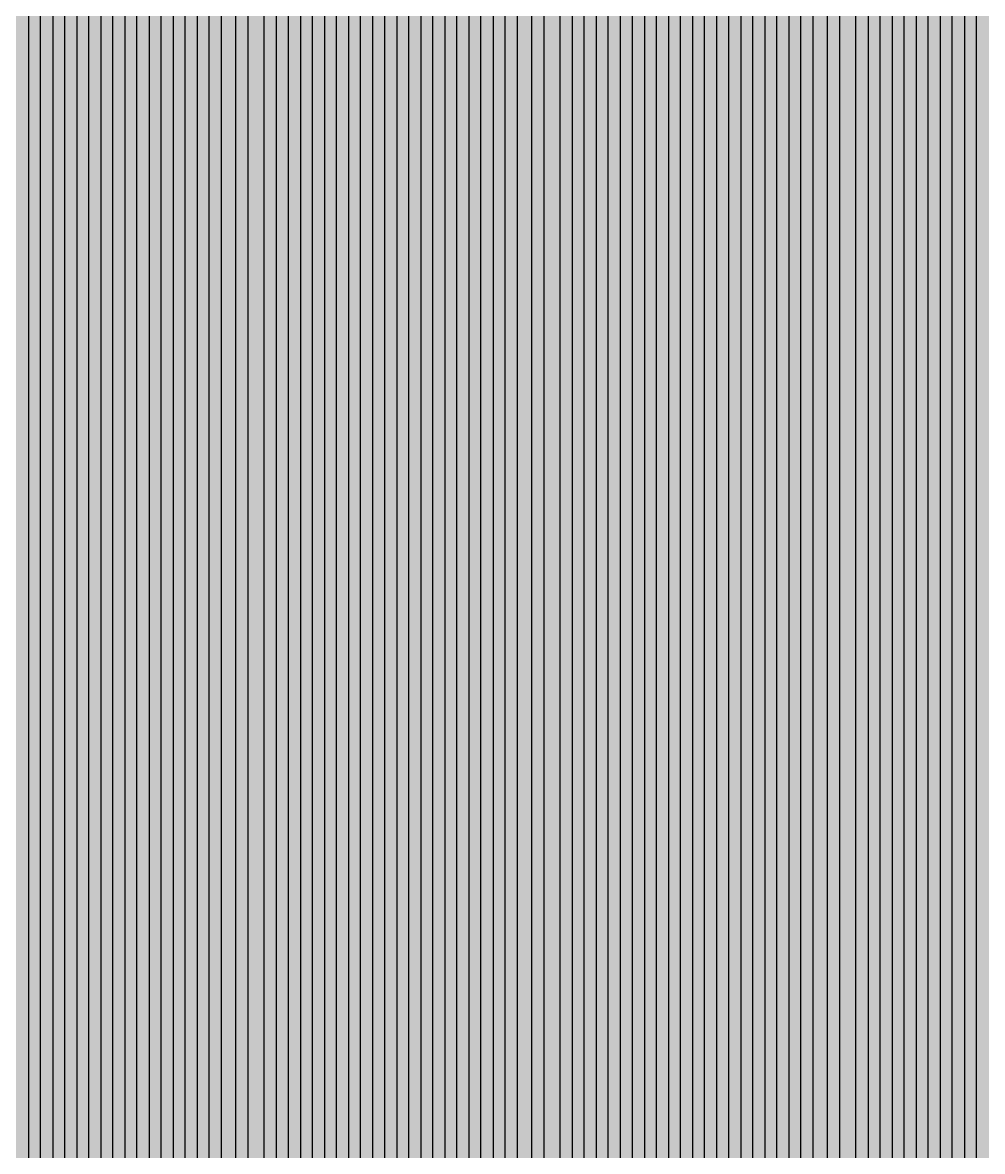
# Model space of a CAD drawing. Header units: metres. Extents: x -7240 to 10960, y -29667 to 1823.
# Drawn here: x 2136.5 to 2415.5, y -15233.6 to -14905.6 of the extents above; entities that cross this region are included whole.
import ezdxf

# ---------------------------------------------------------------- set-up
doc = ezdxf.new("R2010")
doc.units = ezdxf.units.M
doc.layers.add('Metal1', color=4, linetype='CONTINUOUS')
doc.layers.add('Polyimide', color=7, linetype='CONTINUOUS')

msp = doc.modelspace()

# ---------------------------------------------------------------- hatches: boundary and pattern name
at = {"layer": 'Polyimide'}
msp.add_hatch(color=7, dxfattribs=at).paths.add_polyline_path([(4088.45, -11806.89), (4098.72, -11851.21), (4115.58, -11893.47), (4138.63, -11932.7), (4167.35, -11967.99), (4201.08, -11998.53), (4239.03, -12023.62), (4280.35, -12042.68), (4349.18, -12073.73), (4413.2, -12113.76), (4471.26, -12162.04), (4522.3, -12217.69), (4565.39, -12279.7), (4599.74, -12346.94), (4624.73, -12418.19), (4639.91, -12492.16), (4645, -12567.5), (4639.91, -12642.84), (4624.73, -12716.8), (4599.74, -12788.06), (4565.39, -12855.3), (4522.3, -12917.31), (4471.26, -12972.96), (4413.2, -13021.24), (4349.18, -13061.27), (4280.35, -13092.32), (4239.03, -13111.38), (4201.08, -13136.47), (4167.35, -13167.01), (4138.63, -13202.3), (4115.58, -13241.52), (4098.72, -13283.78), (4088.45, -13328.11), (4085, -13373.48), (4085, -13567.5), (4099.45, -13861.55), (4142.64, -14152.77), (4214.18, -14438.35), (4313.36, -14715.55), (4439.24, -14981.69), (4590.59, -15234.21), (4765.97, -15470.68), (4963.68, -15688.82), (5181.82, -15886.53), (5418.29, -16061.91), (5670.81, -16213.26), (5936.95, -16339.14), (6214.15, -16438.32), (6499.73, -16509.85), (6790.95, -16553.05), (7085, -16567.5), (9960.38, -16567.5), (10038.79, -16571.35), (10116.45, -16582.87), (10192.6, -16601.95), (10266.52, -16628.4), (10337.49, -16661.96), (10404.83, -16702.32), (10467.89, -16749.09), (10526.06, -16801.81), (10578.78, -16859.98), (10625.55, -16923.04), (10665.91, -16990.38), (10699.48, -17061.35), (10725.93, -17135.27), (10745, -17211.43), (10756.52, -17289.08), (10760.38, -17367.5), (10760.38, -21957.3), (10721.61, -22012.91), (10685.97, -22070.59), (10653.58, -22130.14), (10624.53, -22191.39), (10598.92, -22254.16), (10576.82, -22318.25), (10558.3, -22383.46), (10543.41, -22449.6), (10532.21, -22516.46), (10524.72, -22583.84), (10520.97, -22651.53), (10520.97, -22719.32), (10524.72, -22787.01), (10532.21, -22854.38), (10543.41, -22921.24), (10558.3, -22987.38), (10576.82, -23052.6), (10598.92, -23116.68), (10624.53, -23179.45), (10653.58, -23240.71), (10685.97, -23300.26), (10721.61, -23357.93), (10760.38, -23413.54), (10760.38, -28667.5), (10756.52, -28745.91), (10745, -28823.57), (10725.93, -28899.73), (10699.48, -28973.65), (10665.91, -29044.62), (10625.55, -29111.96), (10578.78, -29175.01), (10526.06, -29233.19), (10467.89, -29285.91), (10404.83, -29332.68), (10337.49, -29373.04), (10266.52, -29406.6), (10192.6, -29433.05), (10116.45, -29452.13), (10038.79, -29463.65), (9960.38, -29467.5), (-6239.63, -29467.5), (-6318.04, -29463.65), (-6395.7, -29452.13), (-6471.85, -29433.05), (-6545.77, -29406.6), (-6616.74, -29373.04), (-6684.08, -29332.68), (-6747.14, -29285.91), (-6805.31, -29233.19), (-6858.03, -29175.01), (-6904.8, -29111.96), (-6945.16, -29044.62), (-6978.73, -28973.65), (-7005.18, -28899.73), (-7024.25, -28823.57), (-7035.77, -28745.91), (-7039.63, -28667.5), (-7039.63, -23426.32), (-6999.36, -23370.07), (-6962.33, -23311.63), (-6928.66, -23251.2), (-6898.45, -23188.96), (-6871.81, -23125.12), (-6848.81, -23059.88), (-6829.53, -22993.44), (-6814.04, -22926.02), (-6802.37, -22857.83), (-6794.57, -22789.09), (-6790.67, -22720.02), (-6790.67, -22650.84), (-6794.57, -22581.77), (-6802.37, -22513.03), (-6814.04, -22444.84), (-6829.53, -22377.42), (-6848.81, -22310.98), (-6871.81, -22245.74), (-6898.45, -22181.89), (-6928.66, -22119.66), (-6962.33, -22059.22), (-6999.36, -22000.79), (-7039.63, -21944.54), (-7039.63, -17367.5), (-7035.77, -17289.08), (-7024.25, -17211.43), (-7005.18, -17135.27), (-6978.73, -17061.35), (-6945.16, -16990.38), (-6904.8, -16923.04), (-6858.03, -16859.98), (-6805.31, -16801.81), (-6747.14, -16749.09), (-6684.08, -16702.32), (-6616.74, -16661.96), (-6545.77, -16628.4), (-6471.85, -16601.95), (-6395.7, -16582.87), (-6318.04, -16571.35), (-6239.63, -16567.5), (-3334, -16567.5), (-3039.95, -16553.05), (-2748.73, -16509.85), (-2463.15, -16438.32), (-2185.95, -16339.14), (-1919.81, -16213.26), (-1667.29, -16061.91), (-1430.82, -15886.53), (-1212.68, -15688.82), (-1014.97, -15470.68), (-839.59, -15234.21), (-688.24, -14981.69), (-562.36, -14715.55), (-463.18, -14438.35), (-391.64, -14152.77), (-348.45, -13861.55), (-334, -13567.5), (-334, -13373.48), (-337.45, -13328.11), (-347.72, -13283.78), (-364.58, -13241.52), (-387.63, -13202.3), (-416.35, -13167.01), (-450.08, -13136.47), (-488.03, -13111.38), (-529.35, -13092.32), (-529.35, -13092.32), (-598.18, -13061.27), (-662.2, -13021.24), (-720.26, -12972.96), (-771.3, -12917.31), (-814.39, -12855.3), (-848.74, -12788.06), (-873.73, -12716.8), (-888.91, -12642.84), (-894, -12567.5), (-888.91, -12492.16), (-873.73, -12418.19), (-848.74, -12346.94), (-814.39, -12279.7), (-771.3, -12217.69), (-720.26, -12162.04), (-662.2, -12113.76), (-598.18, -12073.73), (-529.35, -12042.68), (-488.03, -12023.62), (-450.08, -11998.53), (-416.35, -11967.99), (-387.63, -11932.7), (-364.58, -11893.47), (-347.72, -11851.21), (-337.45, -11806.89), (-334, -11761.52), (-334, -11074.31), (-337.45, -11028.94), (-347.72, -10984.62), (-364.58, -10942.36), (-387.63, -10903.13), (-416.35, -10867.84), (-450.08, -10837.3), (-488.03, -10812.21), (-529.35, -10793.16), (-529.35, -10793.16), (-598.18, -10762.1), (-662.2, -10722.07), (-720.26, -10673.8), (-771.3, -10618.15), (-814.39, -10556.13), (-848.74, -10488.89), (-873.73, -10417.64), (-888.91, -10343.67), (-894, -10268.33), (-888.91, -10192.99), (-873.73, -10119.03), (-848.74, -10047.77), (-814.39, -9980.53), (-771.3, -9918.52), (-720.26, -9862.87), (-662.2, -9814.59), (-598.18, -9774.56), (-529.35, -9743.51), (-488.03, -9724.45), (-450.08, -9699.36), (-416.35, -9668.82), (-387.63, -9633.53), (-364.58, -9594.31), (-347.72, -9552.05), (-337.45, -9507.72), (-334, -9462.35), (-334, -8775.14), (-337.45, -8729.78), (-347.72, -8685.45), (-364.58, -8643.19), (-387.63, -8603.96), (-416.35, -8568.68), (-450.08, -8538.14), (-488.03, -8513.05), (-529.35, -8493.99), (-529.35, -8493.99), (-598.18, -8462.94), (-662.2, -8422.91), (-720.26, -8374.63), (-771.3, -8318.98), (-814.39, -8256.97), (-848.74, -8189.73), (-873.73, -8118.47), (-888.91, -8044.5), (-894, -7969.17), (-888.91, -7893.83), (-873.73, -7819.86), (-848.74, -7748.61), (-814.39, -7681.36), (-771.3, -7619.35), (-720.26, -7563.7), (-662.2, -7515.42), (-598.18, -7475.4), (-529.35, -7444.34), (-529.35, -7444.34), (-488.03, -7425.28), (-450.08, -7400.2), (-416.35, -7369.66), (-387.63, -7334.37), (-364.58, -7295.14), (-347.72, -7252.88), (-337.45, -7208.56), (-334, -7163.19), (-334, -6475.98), (-337.45, -6430.61), (-347.72, -6386.29), (-364.58, -6344.02), (-387.63, -6304.8), (-416.35, -6269.51), (-450.08, -6238.97), (-488.03, -6213.88), (-529.35, -6194.82), (-529.35, -6194.82), (-598.18, -6163.77), (-662.2, -6123.74), (-720.26, -6075.46), (-771.3, -6019.81), (-814.39, -5957.8), (-848.74, -5890.56), (-873.73, -5819.31), (-888.91, -5745.34), (-894, -5670), (-888.91, -5594.66), (-873.73, -5520.69), (-848.74, -5449.44), (-814.39, -5382.2), (-771.3, -5320.19), (-720.26, -5264.54), (-662.2, -5216.26), (-598.18, -5176.23), (-529.35, -5145.18), (-529.35, -5145.18), (-488.03, -5126.12), (-450.08, -5101.03), (-416.35, -5070.49), (-387.63, -5035.2), (-364.58, -4995.98), (-347.72, -4953.71), (-337.45, -4909.39), (-334, -4864.02), (-334, 380), (-334, 1522.5), (-289, 1522.5), (-288.78, 1515.63), (-288.1, 1508.79), (-286.98, 1502.02), (-285.42, 1495.32), (-283.43, 1488.75), (-281.01, 1482.32), (-278.17, 1476.06), (-274.93, 1470), (-271.3, 1464.17), (-267.3, 1458.58), (-262.94, 1453.27), (-258.25, 1448.25), (-253.23, 1443.56), (-247.92, 1439.2), (-242.33, 1435.2), (-236.5, 1431.57), (-230.44, 1428.33), (-224.18, 1425.49), (-217.75, 1423.07), (-211.18, 1421.08), (-204.48, 1419.52), (-197.71, 1418.4), (-190.87, 1417.72), (-184, 1417.5), (-177.13, 1417.72), (-170.29, 1418.4), (-163.52, 1419.52), (-156.82, 1421.08), (-150.25, 1423.07), (-143.82, 1425.49), (-137.56, 1428.33), (-131.5, 1431.57), (-125.67, 1435.2), (-120.08, 1439.2), (-114.77, 1443.56), (-109.75, 1448.25), (-105.06, 1453.27), (-100.7, 1458.58), (-96.7, 1464.17), (-93.07, 1470), (-89.83, 1476.06), (-86.99, 1482.32), (-84.57, 1488.75), (-82.58, 1495.32), (-81.02, 1502.02), (-79.9, 1508.79), (-79.22, 1515.63), (-79, 1522.5), (1786, 1522.5), (3835, 1522.5), (3835.21, 1529.04), (3835.86, 1535.55), (3836.92, 1542.01), (3838.41, 1548.38), (3840.31, 1554.64), (3842.61, 1560.77), (3845.31, 1566.73), (3848.4, 1572.5), (3851.85, 1578.06), (3855.66, 1583.38), (3859.82, 1588.43), (3864.29, 1593.21), (3869.07, 1597.68), (3874.12, 1601.84), (3879.44, 1605.65), (3885, 1609.1), (3890.77, 1612.19), (3896.73, 1614.89), (3902.86, 1617.19), (3909.12, 1619.09), (3915.49, 1620.58), (3921.95, 1621.64), (3928.46, 1622.29), (3935, 1622.5), (3941.54, 1622.29), (3948.05, 1621.64), (3954.51, 1620.58), (3960.88, 1619.09), (3967.14, 1617.19), (3973.27, 1614.89), (3979.23, 1612.19), (3985, 1609.1), (3990.56, 1605.65), (3995.88, 1601.84), (4000.93, 1597.68), (4005.71, 1593.21), (4010.18, 1588.43), (4014.34, 1583.38), (4018.15, 1578.06), (4021.6, 1572.5), (4024.69, 1566.73), (4027.39, 1560.77), (4029.69, 1554.64), (4031.59, 1548.38), (4033.08, 1542.01), (4034.14, 1535.55), (4034.79, 1529.04), (4035, 1522.5), (4085, 1522.5), (4085, 380), (4085, 330), (4085, -4864.02), (4088.45, -4909.39), (4098.72, -4953.71), (4115.58, -4995.98), (4138.63, -5035.2), (4167.35, -5070.49), (4201.08, -5101.03), (4239.03, -5126.12), (4280.35, -5145.18), (4280.35, -5145.18), (4349.18, -5176.23), (4413.2, -5216.26), (4471.26, -5264.54), (4522.3, -5320.19), (4565.39, -5382.2), (4599.74, -5449.44), (4624.73, -5520.69), (4639.91, -5594.66), (4645, -5670), (4639.91, -5745.34), (4624.73, -5819.31), (4599.74, -5890.56), (4565.39, -5957.8), (4522.3, -6019.81), (4471.26, -6075.46), (4413.2, -6123.74), (4349.18, -6163.77), (4280.35, -6194.82), (4239.03, -6213.88), (4201.08, -6238.97), (4167.35, -6269.51), (4138.63, -6304.8), (4115.58, -6344.02), (4098.72, -6386.29), (4088.45, -6430.61), (4085, -6475.98), (4085, -11761.52), (4088.45, -11806.89)])

# ---------------------------------------------------------------- linework, layer by layer
at = {"layer": 'Metal1'}
for points in [[(2138.25, -14889.99), (2138.25, -14912.85), (2138.25, -14935.71), (2138.25, -14958.56), (2138.25, -14981.42), (2138.25, -15004.28), (2138.25, -15027.13), (2138.25, -15049.99), (2138.25, -15072.85), (2138.25, -15095.7), (2138.25, -15118.56), (2138.25, -15141.42), (2138.25, -15164.27), (2138.25, -15187.13), (2138.25, -15209.99), (2138.25, -15232.85), (2138.25, -15255.7)], [(2141.75, -15255.7), (2141.75, -15232.85), (2141.75, -15209.99), (2141.75, -15187.13), (2141.75, -15164.27), (2141.75, -15141.42), (2141.75, -15118.56), (2141.75, -15095.7), (2141.75, -15072.85), (2141.75, -15049.99), (2141.75, -15027.13), (2141.75, -15004.28), (2141.75, -14981.42), (2141.75, -14958.56), (2141.75, -14935.71), (2141.75, -14912.85), (2141.75, -14889.99)], [(2145.25, -14889.99), (2145.25, -14912.85), (2145.25, -14935.71), (2145.25, -14958.56), (2145.25, -14981.42), (2145.25, -15004.28), (2145.25, -15027.13), (2145.25, -15049.99), (2145.25, -15072.85), (2145.25, -15095.7), (2145.25, -15118.56), (2145.25, -15141.42), (2145.25, -15164.27), (2145.25, -15187.13), (2145.25, -15209.99), (2145.25, -15232.85), (2145.25, -15255.7)], [(2148.75, -15255.7), (2148.75, -15232.85), (2148.75, -15209.99), (2148.75, -15187.13), (2148.75, -15164.27), (2148.75, -15141.42), (2148.75, -15118.56), (2148.75, -15095.7), (2148.75, -15072.85), (2148.75, -15049.99), (2148.75, -15027.13), (2148.75, -15004.28), (2148.75, -14981.42), (2148.75, -14958.56), (2148.75, -14935.71), (2148.75, -14912.85), (2148.75, -14889.99)], [(2152.25, -14889.99), (2152.25, -14912.85), (2152.25, -14935.71), (2152.25, -14958.56), (2152.25, -14981.42), (2152.25, -15004.28), (2152.25, -15027.13), (2152.25, -15049.99), (2152.25, -15072.85), (2152.25, -15095.7), (2152.25, -15118.56), (2152.25, -15141.42), (2152.25, -15164.27), (2152.25, -15187.13), (2152.25, -15209.99), (2152.25, -15232.85), (2152.25, -15255.7)], [(2155.75, -15255.7), (2155.75, -15232.85), (2155.75, -15209.99), (2155.75, -15187.13), (2155.75, -15164.27), (2155.75, -15141.42), (2155.75, -15118.56), (2155.75, -15095.7), (2155.75, -15072.85), (2155.75, -15049.99), (2155.75, -15027.13), (2155.75, -15004.28), (2155.75, -14981.42), (2155.75, -14958.56), (2155.75, -14935.71), (2155.75, -14912.85), (2155.75, -14889.99)], [(2159.25, -14889.99), (2159.25, -14912.85), (2159.25, -14935.71), (2159.25, -14958.56), (2159.25, -14981.42), (2159.25, -15004.28), (2159.25, -15027.13), (2159.25, -15049.99), (2159.25, -15072.85), (2159.25, -15095.7), (2159.25, -15118.56), (2159.25, -15141.42), (2159.25, -15164.27), (2159.25, -15187.13), (2159.25, -15209.99), (2159.25, -15232.85), (2159.25, -15255.7)], [(2162.75, -15255.7), (2162.75, -15232.85), (2162.75, -15209.99), (2162.75, -15187.13), (2162.75, -15164.27), (2162.75, -15141.42), (2162.75, -15118.56), (2162.75, -15095.7), (2162.75, -15072.85), (2162.75, -15049.99), (2162.75, -15027.13), (2162.75, -15004.28), (2162.75, -14981.42), (2162.75, -14958.56), (2162.75, -14935.71), (2162.75, -14912.85), (2162.75, -14889.99)], [(2166.25, -14889.99), (2166.25, -14912.85), (2166.25, -14935.71), (2166.25, -14958.56), (2166.25, -14981.42), (2166.25, -15004.28), (2166.25, -15027.13), (2166.25, -15049.99), (2166.25, -15072.85), (2166.25, -15095.7), (2166.25, -15118.56), (2166.25, -15141.42), (2166.25, -15164.27), (2166.25, -15187.13), (2166.25, -15209.99), (2166.25, -15232.85), (2166.25, -15255.7)], [(2169.75, -15255.7), (2169.75, -15232.85), (2169.75, -15209.99), (2169.75, -15187.13), (2169.75, -15164.27), (2169.75, -15141.42), (2169.75, -15118.56), (2169.75, -15095.7), (2169.75, -15072.85), (2169.75, -15049.99), (2169.75, -15027.13), (2169.75, -15004.28), (2169.75, -14981.42), (2169.75, -14958.56), (2169.75, -14935.71), (2169.75, -14912.85), (2169.75, -14889.99)], [(2173.25, -14889.99), (2173.25, -14912.85), (2173.25, -14935.71), (2173.25, -14958.56), (2173.25, -14981.42), (2173.25, -15004.28), (2173.25, -15027.13), (2173.25, -15049.99), (2173.25, -15072.85), (2173.25, -15095.7), (2173.25, -15118.56), (2173.25, -15141.42), (2173.25, -15164.27), (2173.25, -15187.13), (2173.25, -15209.99), (2173.25, -15232.85), (2173.25, -15255.7)], [(2176.75, -15255.7), (2176.75, -15232.85), (2176.75, -15209.99), (2176.75, -15187.13), (2176.75, -15164.27), (2176.75, -15141.42), (2176.75, -15118.56), (2176.75, -15095.7), (2176.75, -15072.85), (2176.75, -15049.99), (2176.75, -15027.13), (2176.75, -15004.28), (2176.75, -14981.42), (2176.75, -14958.56), (2176.75, -14935.71), (2176.75, -14912.85), (2176.75, -14889.99)], [(2180.25, -14889.99), (2180.25, -14912.85), (2180.25, -14935.71), (2180.25, -14958.56), (2180.25, -14981.42), (2180.25, -15004.28), (2180.25, -15027.13), (2180.25, -15049.99), (2180.25, -15072.85), (2180.25, -15095.7), (2180.25, -15118.56), (2180.25, -15141.42), (2180.25, -15164.27), (2180.25, -15187.13), (2180.25, -15209.99), (2180.25, -15232.85), (2180.25, -15255.7)], [(2183.75, -15255.7), (2183.75, -15232.85), (2183.75, -15209.99), (2183.75, -15187.13), (2183.75, -15164.27), (2183.75, -15141.42), (2183.75, -15118.56), (2183.75, -15095.7), (2183.75, -15072.85), (2183.75, -15049.99), (2183.75, -15027.13), (2183.75, -15004.28), (2183.75, -14981.42), (2183.75, -14958.56), (2183.75, -14935.71), (2183.75, -14912.85), (2183.75, -14889.99)], [(2187.25, -14889.99), (2187.25, -14912.85), (2187.25, -14935.71), (2187.25, -14958.56), (2187.25, -14981.42), (2187.25, -15004.28), (2187.25, -15027.13), (2187.25, -15049.99), (2187.25, -15072.85), (2187.25, -15095.7), (2187.25, -15118.56), (2187.25, -15141.42), (2187.25, -15164.27), (2187.25, -15187.13), (2187.25, -15209.99), (2187.25, -15232.85), (2187.25, -15255.7)], [(2190.75, -15255.7), (2190.75, -15232.85), (2190.75, -15209.99), (2190.75, -15187.13), (2190.75, -15164.27), (2190.75, -15141.42), (2190.75, -15118.56), (2190.75, -15095.7), (2190.75, -15072.85), (2190.75, -15049.99), (2190.75, -15027.13), (2190.75, -15004.28), (2190.75, -14981.42), (2190.75, -14958.56), (2190.75, -14935.71), (2190.75, -14912.85), (2190.75, -14889.99)], [(2194.25, -14889.99), (2194.25, -14912.85), (2194.25, -14935.71), (2194.25, -14958.56), (2194.25, -14981.42), (2194.25, -15004.28), (2194.25, -15027.13), (2194.25, -15049.99), (2194.25, -15072.85), (2194.25, -15095.7), (2194.25, -15118.56), (2194.25, -15141.42), (2194.25, -15164.27), (2194.25, -15187.13), (2194.25, -15209.99), (2194.25, -15232.85), (2194.25, -15255.7)], [(2198.5, -15255.7), (2198.5, -15232.85), (2198.5, -15209.99), (2198.5, -15187.13), (2198.5, -15164.27), (2198.5, -15141.42), (2198.5, -15118.56), (2198.5, -15095.7), (2198.5, -15072.85), (2198.5, -15049.99), (2198.5, -15027.13), (2198.5, -15004.28), (2198.5, -14981.42), (2198.5, -14958.56), (2198.5, -14935.71), (2198.5, -14912.85), (2198.5, -14889.99)], [(2202, -14889.99), (2202, -14912.85), (2202, -14935.71), (2202, -14958.56), (2202, -14981.42), (2202, -15004.28), (2202, -15027.13), (2202, -15049.99), (2202, -15072.85), (2202, -15095.7), (2202, -15118.56), (2202, -15141.42), (2202, -15164.27), (2202, -15187.13), (2202, -15209.99), (2202, -15232.85), (2202, -15255.7)], [(2206.75, -15255.7), (2206.75, -15232.85), (2206.75, -15209.99), (2206.75, -15187.13), (2206.75, -15164.27), (2206.75, -15141.42), (2206.75, -15118.56), (2206.75, -15095.7), (2206.75, -15072.85), (2206.75, -15049.99), (2206.75, -15027.13), (2206.75, -15004.28), (2206.75, -14981.42), (2206.75, -14958.56), (2206.75, -14935.71), (2206.75, -14912.85), (2206.75, -14889.99)], [(2210.25, -14889.99), (2210.25, -14912.85), (2210.25, -14935.71), (2210.25, -14958.56), (2210.25, -14981.42), (2210.25, -15004.28), (2210.25, -15027.13), (2210.25, -15049.99), (2210.25, -15072.85), (2210.25, -15095.7), (2210.25, -15118.56), (2210.25, -15141.42), (2210.25, -15164.27), (2210.25, -15187.13), (2210.25, -15209.99), (2210.25, -15232.85), (2210.25, -15255.7)], [(2213.75, -15255.7), (2213.75, -15232.85), (2213.75, -15209.99), (2213.75, -15187.13), (2213.75, -15164.27), (2213.75, -15141.42), (2213.75, -15118.56), (2213.75, -15095.7), (2213.75, -15072.85), (2213.75, -15049.99), (2213.75, -15027.13), (2213.75, -15004.28), (2213.75, -14981.42), (2213.75, -14958.56), (2213.75, -14935.71), (2213.75, -14912.85), (2213.75, -14889.99)], [(2217.25, -14889.99), (2217.25, -14912.85), (2217.25, -14935.71), (2217.25, -14958.56), (2217.25, -14981.42), (2217.25, -15004.28), (2217.25, -15027.13), (2217.25, -15049.99), (2217.25, -15072.85), (2217.25, -15095.7), (2217.25, -15118.56), (2217.25, -15141.42), (2217.25, -15164.27), (2217.25, -15187.13), (2217.25, -15209.99), (2217.25, -15232.85), (2217.25, -15255.7)], [(2220.75, -15255.7), (2220.75, -15232.85), (2220.75, -15209.99), (2220.75, -15187.13), (2220.75, -15164.27), (2220.75, -15141.42), (2220.75, -15118.56), (2220.75, -15095.7), (2220.75, -15072.85), (2220.75, -15049.99), (2220.75, -15027.13), (2220.75, -15004.28), (2220.75, -14981.42), (2220.75, -14958.56), (2220.75, -14935.71), (2220.75, -14912.85), (2220.75, -14889.99)], [(2224.25, -14889.99), (2224.25, -14912.85), (2224.25, -14935.71), (2224.25, -14958.56), (2224.25, -14981.42), (2224.25, -15004.28), (2224.25, -15027.13), (2224.25, -15049.99), (2224.25, -15072.85), (2224.25, -15095.7), (2224.25, -15118.56), (2224.25, -15141.42), (2224.25, -15164.27), (2224.25, -15187.13), (2224.25, -15209.99), (2224.25, -15232.85), (2224.25, -15255.7)], [(2227.75, -15255.7), (2227.75, -15232.85), (2227.75, -15209.99), (2227.75, -15187.13), (2227.75, -15164.27), (2227.75, -15141.42), (2227.75, -15118.56), (2227.75, -15095.7), (2227.75, -15072.85), (2227.75, -15049.99), (2227.75, -15027.13), (2227.75, -15004.28), (2227.75, -14981.42), (2227.75, -14958.56), (2227.75, -14935.71), (2227.75, -14912.85), (2227.75, -14889.99)], [(2231.25, -14889.99), (2231.25, -14912.85), (2231.25, -14935.71), (2231.25, -14958.56), (2231.25, -14981.42), (2231.25, -15004.28), (2231.25, -15027.13), (2231.25, -15049.99), (2231.25, -15072.85), (2231.25, -15095.7), (2231.25, -15118.56), (2231.25, -15141.42), (2231.25, -15164.27), (2231.25, -15187.13), (2231.25, -15209.99), (2231.25, -15232.85), (2231.25, -15255.7)], [(2234.75, -15255.7), (2234.75, -15232.85), (2234.75, -15209.99), (2234.75, -15187.13), (2234.75, -15164.27), (2234.75, -15141.42), (2234.75, -15118.56), (2234.75, -15095.7), (2234.75, -15072.85), (2234.75, -15049.99), (2234.75, -15027.13), (2234.75, -15004.28), (2234.75, -14981.42), (2234.75, -14958.56), (2234.75, -14935.71), (2234.75, -14912.85), (2234.75, -14889.99)], [(2238.25, -14889.99), (2238.25, -14912.85), (2238.25, -14935.71), (2238.25, -14958.56), (2238.25, -14981.42), (2238.25, -15004.28), (2238.25, -15027.13), (2238.25, -15049.99), (2238.25, -15072.85), (2238.25, -15095.7), (2238.25, -15118.56), (2238.25, -15141.42), (2238.25, -15164.27), (2238.25, -15187.13), (2238.25, -15209.99), (2238.25, -15232.85), (2238.25, -15255.7)], [(2241.75, -15255.7), (2241.75, -15232.85), (2241.75, -15209.99), (2241.75, -15187.13), (2241.75, -15164.27), (2241.75, -15141.42), (2241.75, -15118.56), (2241.75, -15095.7), (2241.75, -15072.85), (2241.75, -15049.99), (2241.75, -15027.13), (2241.75, -15004.28), (2241.75, -14981.42), (2241.75, -14958.56), (2241.75, -14935.71), (2241.75, -14912.85), (2241.75, -14889.99)], [(2245.25, -14889.99), (2245.25, -14912.85), (2245.25, -14935.71), (2245.25, -14958.56), (2245.25, -14981.42), (2245.25, -15004.28), (2245.25, -15027.13), (2245.25, -15049.99), (2245.25, -15072.85), (2245.25, -15095.7), (2245.25, -15118.56), (2245.25, -15141.42), (2245.25, -15164.27), (2245.25, -15187.13), (2245.25, -15209.99), (2245.25, -15232.85), (2245.25, -15255.7)], [(2248.75, -15255.7), (2248.75, -15232.85), (2248.75, -15209.99), (2248.75, -15187.13), (2248.75, -15164.27), (2248.75, -15141.42), (2248.75, -15118.56), (2248.75, -15095.7), (2248.75, -15072.85), (2248.75, -15049.99), (2248.75, -15027.13), (2248.75, -15004.28), (2248.75, -14981.42), (2248.75, -14958.56), (2248.75, -14935.71), (2248.75, -14912.85), (2248.75, -14889.99)], [(2252.25, -14889.99), (2252.25, -14912.85), (2252.25, -14935.71), (2252.25, -14958.56), (2252.25, -14981.42), (2252.25, -15004.28), (2252.25, -15027.13), (2252.25, -15049.99), (2252.25, -15072.85), (2252.25, -15095.7), (2252.25, -15118.56), (2252.25, -15141.42), (2252.25, -15164.27), (2252.25, -15187.13), (2252.25, -15209.99), (2252.25, -15232.85), (2252.25, -15255.7)], [(2255.75, -15255.7), (2255.75, -15232.85), (2255.75, -15209.99), (2255.75, -15187.13), (2255.75, -15164.27), (2255.75, -15141.42), (2255.75, -15118.56), (2255.75, -15095.7), (2255.75, -15072.85), (2255.75, -15049.99), (2255.75, -15027.13), (2255.75, -15004.28), (2255.75, -14981.42), (2255.75, -14958.56), (2255.75, -14935.71), (2255.75, -14912.85), (2255.75, -14889.99)], [(2259.25, -14889.99), (2259.25, -14912.85), (2259.25, -14935.71), (2259.25, -14958.56), (2259.25, -14981.42), (2259.25, -15004.28), (2259.25, -15027.13), (2259.25, -15049.99), (2259.25, -15072.85), (2259.25, -15095.7), (2259.25, -15118.56), (2259.25, -15141.42), (2259.25, -15164.27), (2259.25, -15187.13), (2259.25, -15209.99), (2259.25, -15232.85), (2259.25, -15255.7)], [(2262.75, -15255.7), (2262.75, -15232.85), (2262.75, -15209.99), (2262.75, -15187.13), (2262.75, -15164.27), (2262.75, -15141.42), (2262.75, -15118.56), (2262.75, -15095.7), (2262.75, -15072.85), (2262.75, -15049.99), (2262.75, -15027.13), (2262.75, -15004.28), (2262.75, -14981.42), (2262.75, -14958.56), (2262.75, -14935.71), (2262.75, -14912.85), (2262.75, -14889.99)], [(2266.25, -14889.99), (2266.25, -14912.85), (2266.25, -14935.71), (2266.25, -14958.56), (2266.25, -14981.42), (2266.25, -15004.28), (2266.25, -15027.13), (2266.25, -15049.99), (2266.25, -15072.85), (2266.25, -15095.7), (2266.25, -15118.56), (2266.25, -15141.42), (2266.25, -15164.27), (2266.25, -15187.13), (2266.25, -15209.99), (2266.25, -15232.85), (2266.25, -15255.7)], [(2269.75, -15255.7), (2269.75, -15232.85), (2269.75, -15209.99), (2269.75, -15187.13), (2269.75, -15164.27), (2269.75, -15141.42), (2269.75, -15118.56), (2269.75, -15095.7), (2269.75, -15072.85), (2269.75, -15049.99), (2269.75, -15027.13), (2269.75, -15004.28), (2269.75, -14981.42), (2269.75, -14958.56), (2269.75, -14935.71), (2269.75, -14912.85), (2269.75, -14889.99)], [(2273.25, -14889.99), (2273.25, -14912.85), (2273.25, -14935.71), (2273.25, -14958.56), (2273.25, -14981.42), (2273.25, -15004.28), (2273.25, -15027.13), (2273.25, -15049.99), (2273.25, -15072.85), (2273.25, -15095.7), (2273.25, -15118.56), (2273.25, -15141.42), (2273.25, -15164.27), (2273.25, -15187.13), (2273.25, -15209.99), (2273.25, -15232.85), (2273.25, -15255.7)], [(2276.75, -15255.7), (2276.75, -15232.85), (2276.75, -15209.99), (2276.75, -15187.13), (2276.75, -15164.27), (2276.75, -15141.42), (2276.75, -15118.56), (2276.75, -15095.7), (2276.75, -15072.85), (2276.75, -15049.99), (2276.75, -15027.13), (2276.75, -15004.28), (2276.75, -14981.42), (2276.75, -14958.56), (2276.75, -14935.71), (2276.75, -14912.85), (2276.75, -14889.99)], [(2280.25, -14889.99), (2280.25, -14912.85), (2280.25, -14935.71), (2280.25, -14958.56), (2280.25, -14981.42), (2280.25, -15004.28), (2280.25, -15027.13), (2280.25, -15049.99), (2280.25, -15072.85), (2280.25, -15095.7), (2280.25, -15118.56), (2280.25, -15141.42), (2280.25, -15164.27), (2280.25, -15187.13), (2280.25, -15209.99), (2280.25, -15232.85), (2280.25, -15255.7)], [(2284.5, -15255.7), (2284.5, -15232.85), (2284.5, -15209.99), (2284.5, -15187.13), (2284.5, -15164.27), (2284.5, -15141.42), (2284.5, -15118.56), (2284.5, -15095.7), (2284.5, -15072.85), (2284.5, -15049.99), (2284.5, -15027.13), (2284.5, -15004.28), (2284.5, -14981.42), (2284.5, -14958.56), (2284.5, -14935.71), (2284.5, -14912.85), (2284.5, -14889.99)], [(2288, -14889.99), (2288, -14912.85), (2288, -14935.71), (2288, -14958.56), (2288, -14981.42), (2288, -15004.28), (2288, -15027.13), (2288, -15049.99), (2288, -15072.85), (2288, -15095.7), (2288, -15118.56), (2288, -15141.42), (2288, -15164.27), (2288, -15187.13), (2288, -15209.99), (2288, -15232.85), (2288, -15255.7)], [(2292.75, -15255.7), (2292.75, -15232.85), (2292.75, -15209.99), (2292.75, -15187.13), (2292.75, -15164.27), (2292.75, -15141.42), (2292.75, -15118.56), (2292.75, -15095.7), (2292.75, -15072.85), (2292.75, -15049.99), (2292.75, -15027.13), (2292.75, -15004.28), (2292.75, -14981.42), (2292.75, -14958.56), (2292.75, -14935.71), (2292.75, -14912.85), (2292.75, -14889.99)], [(2296.25, -14889.99), (2296.25, -14912.85), (2296.25, -14935.71), (2296.25, -14958.56), (2296.25, -14981.42), (2296.25, -15004.28), (2296.25, -15027.13), (2296.25, -15049.99), (2296.25, -15072.85), (2296.25, -15095.7), (2296.25, -15118.56), (2296.25, -15141.42), (2296.25, -15164.27), (2296.25, -15187.13), (2296.25, -15209.99), (2296.25, -15232.85), (2296.25, -15255.7)], [(2299.75, -15255.7), (2299.75, -15232.85), (2299.75, -15209.99), (2299.75, -15187.13), (2299.75, -15164.27), (2299.75, -15141.42), (2299.75, -15118.56), (2299.75, -15095.7), (2299.75, -15072.85), (2299.75, -15049.99), (2299.75, -15027.13), (2299.75, -15004.28), (2299.75, -14981.42), (2299.75, -14958.56), (2299.75, -14935.71), (2299.75, -14912.85), (2299.75, -14889.99)], [(2303.25, -14889.99), (2303.25, -14912.85), (2303.25, -14935.71), (2303.25, -14958.56), (2303.25, -14981.42), (2303.25, -15004.28), (2303.25, -15027.13), (2303.25, -15049.99), (2303.25, -15072.85), (2303.25, -15095.7), (2303.25, -15118.56), (2303.25, -15141.42), (2303.25, -15164.27), (2303.25, -15187.13), (2303.25, -15209.99), (2303.25, -15232.85), (2303.25, -15255.7)], [(2306.75, -15255.7), (2306.75, -15232.85), (2306.75, -15209.99), (2306.75, -15187.13), (2306.75, -15164.27), (2306.75, -15141.42), (2306.75, -15118.56), (2306.75, -15095.7), (2306.75, -15072.85), (2306.75, -15049.99), (2306.75, -15027.13), (2306.75, -15004.28), (2306.75, -14981.42), (2306.75, -14958.56), (2306.75, -14935.71), (2306.75, -14912.85), (2306.75, -14889.99)], [(2310.25, -14889.99), (2310.25, -14912.85), (2310.25, -14935.71), (2310.25, -14958.56), (2310.25, -14981.42), (2310.25, -15004.28), (2310.25, -15027.13), (2310.25, -15049.99), (2310.25, -15072.85), (2310.25, -15095.7), (2310.25, -15118.56), (2310.25, -15141.42), (2310.25, -15164.27), (2310.25, -15187.13), (2310.25, -15209.99), (2310.25, -15232.85), (2310.25, -15255.7)], [(2313.75, -15255.7), (2313.75, -15232.85), (2313.75, -15209.99), (2313.75, -15187.13), (2313.75, -15164.27), (2313.75, -15141.42), (2313.75, -15118.56), (2313.75, -15095.7), (2313.75, -15072.85), (2313.75, -15049.99), (2313.75, -15027.13), (2313.75, -15004.28), (2313.75, -14981.42), (2313.75, -14958.56), (2313.75, -14935.71), (2313.75, -14912.85), (2313.75, -14889.99)], [(2317.25, -14889.99), (2317.25, -14912.85), (2317.25, -14935.71), (2317.25, -14958.56), (2317.25, -14981.42), (2317.25, -15004.28), (2317.25, -15027.13), (2317.25, -15049.99), (2317.25, -15072.85), (2317.25, -15095.7), (2317.25, -15118.56), (2317.25, -15141.42), (2317.25, -15164.27), (2317.25, -15187.13), (2317.25, -15209.99), (2317.25, -15232.85), (2317.25, -15255.7)], [(2320.75, -15255.7), (2320.75, -15232.85), (2320.75, -15209.99), (2320.75, -15187.13), (2320.75, -15164.27), (2320.75, -15141.42), (2320.75, -15118.56), (2320.75, -15095.7), (2320.75, -15072.85), (2320.75, -15049.99), (2320.75, -15027.13), (2320.75, -15004.28), (2320.75, -14981.42), (2320.75, -14958.56), (2320.75, -14935.71), (2320.75, -14912.85), (2320.75, -14889.99)], [(2324.25, -14889.99), (2324.25, -14912.85), (2324.25, -14935.71), (2324.25, -14958.56), (2324.25, -14981.42), (2324.25, -15004.28), (2324.25, -15027.13), (2324.25, -15049.99), (2324.25, -15072.85), (2324.25, -15095.7), (2324.25, -15118.56), (2324.25, -15141.42), (2324.25, -15164.27), (2324.25, -15187.13), (2324.25, -15209.99), (2324.25, -15232.85), (2324.25, -15255.7)], [(2327.75, -15255.7), (2327.75, -15232.85), (2327.75, -15209.99), (2327.75, -15187.13), (2327.75, -15164.27), (2327.75, -15141.42), (2327.75, -15118.56), (2327.75, -15095.7), (2327.75, -15072.85), (2327.75, -15049.99), (2327.75, -15027.13), (2327.75, -15004.28), (2327.75, -14981.42), (2327.75, -14958.56), (2327.75, -14935.71), (2327.75, -14912.85), (2327.75, -14889.99)], [(2331.25, -14889.99), (2331.25, -14912.85), (2331.25, -14935.71), (2331.25, -14958.56), (2331.25, -14981.42), (2331.25, -15004.28), (2331.25, -15027.13), (2331.25, -15049.99), (2331.25, -15072.85), (2331.25, -15095.7), (2331.25, -15118.56), (2331.25, -15141.42), (2331.25, -15164.27), (2331.25, -15187.13), (2331.25, -15209.99), (2331.25, -15232.85), (2331.25, -15255.7)], [(2334.75, -15255.7), (2334.75, -15232.85), (2334.75, -15209.99), (2334.75, -15187.13), (2334.75, -15164.27), (2334.75, -15141.42), (2334.75, -15118.56), (2334.75, -15095.7), (2334.75, -15072.85), (2334.75, -15049.99), (2334.75, -15027.13), (2334.75, -15004.28), (2334.75, -14981.42), (2334.75, -14958.56), (2334.75, -14935.71), (2334.75, -14912.85), (2334.75, -14889.99)], [(2338.25, -14889.99), (2338.25, -14912.85), (2338.25, -14935.71), (2338.25, -14958.56), (2338.25, -14981.42), (2338.25, -15004.28), (2338.25, -15027.13), (2338.25, -15049.99), (2338.25, -15072.85), (2338.25, -15095.7), (2338.25, -15118.56), (2338.25, -15141.42), (2338.25, -15164.27), (2338.25, -15187.13), (2338.25, -15209.99), (2338.25, -15232.85), (2338.25, -15255.7)], [(2341.75, -15255.7), (2341.75, -15232.85), (2341.75, -15209.99), (2341.75, -15187.13), (2341.75, -15164.27), (2341.75, -15141.42), (2341.75, -15118.56), (2341.75, -15095.7), (2341.75, -15072.85), (2341.75, -15049.99), (2341.75, -15027.13), (2341.75, -15004.28), (2341.75, -14981.42), (2341.75, -14958.56), (2341.75, -14935.71), (2341.75, -14912.85), (2341.75, -14889.99)], [(2345.25, -14889.99), (2345.25, -14912.85), (2345.25, -14935.71), (2345.25, -14958.56), (2345.25, -14981.42), (2345.25, -15004.28), (2345.25, -15027.13), (2345.25, -15049.99), (2345.25, -15072.85), (2345.25, -15095.7), (2345.25, -15118.56), (2345.25, -15141.42), (2345.25, -15164.27), (2345.25, -15187.13), (2345.25, -15209.99), (2345.25, -15232.85), (2345.25, -15255.7)], [(2348.75, -15255.7), (2348.75, -15232.85), (2348.75, -15209.99), (2348.75, -15187.13), (2348.75, -15164.27), (2348.75, -15141.42), (2348.75, -15118.56), (2348.75, -15095.7), (2348.75, -15072.85), (2348.75, -15049.99), (2348.75, -15027.13), (2348.75, -15004.28), (2348.75, -14981.42), (2348.75, -14958.56), (2348.75, -14935.71), (2348.75, -14912.85), (2348.75, -14889.99)], [(2352.25, -14889.99), (2352.25, -14912.85), (2352.25, -14935.71), (2352.25, -14958.56), (2352.25, -14981.42), (2352.25, -15004.28), (2352.25, -15027.13), (2352.25, -15049.99), (2352.25, -15072.85), (2352.25, -15095.7), (2352.25, -15118.56), (2352.25, -15141.42), (2352.25, -15164.27), (2352.25, -15187.13), (2352.25, -15209.99), (2352.25, -15232.85), (2352.25, -15255.7)], [(2355.75, -15255.7), (2355.75, -15232.85), (2355.75, -15209.99), (2355.75, -15187.13), (2355.75, -15164.27), (2355.75, -15141.42), (2355.75, -15118.56), (2355.75, -15095.7), (2355.75, -15072.85), (2355.75, -15049.99), (2355.75, -15027.13), (2355.75, -15004.28), (2355.75, -14981.42), (2355.75, -14958.56), (2355.75, -14935.71), (2355.75, -14912.85), (2355.75, -14889.99)], [(2359.25, -14889.99), (2359.25, -14912.85), (2359.25, -14935.71), (2359.25, -14958.56), (2359.25, -14981.42), (2359.25, -15004.28), (2359.25, -15027.13), (2359.25, -15049.99), (2359.25, -15072.85), (2359.25, -15095.7), (2359.25, -15118.56), (2359.25, -15141.42), (2359.25, -15164.27), (2359.25, -15187.13), (2359.25, -15209.99), (2359.25, -15232.85), (2359.25, -15255.7)], [(2362.75, -15255.7), (2362.75, -15232.85), (2362.75, -15209.99), (2362.75, -15187.13), (2362.75, -15164.27), (2362.75, -15141.42), (2362.75, -15118.56), (2362.75, -15095.7), (2362.75, -15072.85), (2362.75, -15049.99), (2362.75, -15027.13), (2362.75, -15004.28), (2362.75, -14981.42), (2362.75, -14958.56), (2362.75, -14935.71), (2362.75, -14912.85), (2362.75, -14889.99)], [(2366.25, -14889.99), (2366.25, -14912.85), (2366.25, -14935.71), (2366.25, -14958.56), (2366.25, -14981.42), (2366.25, -15004.28), (2366.25, -15027.13), (2366.25, -15049.99), (2366.25, -15072.85), (2366.25, -15095.7), (2366.25, -15118.56), (2366.25, -15141.42), (2366.25, -15164.27), (2366.25, -15187.13), (2366.25, -15209.99), (2366.25, -15232.85), (2366.25, -15255.7)], [(2370.5, -15255.7), (2370.5, -15232.85), (2370.5, -15209.99), (2370.5, -15187.13), (2370.5, -15164.27), (2370.5, -15141.42), (2370.5, -15118.56), (2370.5, -15095.7), (2370.5, -15072.85), (2370.5, -15049.99), (2370.5, -15027.13), (2370.5, -15004.28), (2370.5, -14981.42), (2370.5, -14958.56), (2370.5, -14935.71), (2370.5, -14912.85), (2370.5, -14889.99)], [(2374, -14889.99), (2374, -14912.85), (2374, -14935.71), (2374, -14958.56), (2374, -14981.42), (2374, -15004.28), (2374, -15027.13), (2374, -15049.99), (2374, -15072.85), (2374, -15095.7), (2374, -15118.56), (2374, -15141.42), (2374, -15164.27), (2374, -15187.13), (2374, -15209.99), (2374, -15232.85), (2374, -15255.7)], [(2378.75, -15255.7), (2378.75, -15232.85), (2378.75, -15209.99), (2378.75, -15187.13), (2378.75, -15164.27), (2378.75, -15141.42), (2378.75, -15118.56), (2378.75, -15095.7), (2378.75, -15072.85), (2378.75, -15049.99), (2378.75, -15027.13), (2378.75, -15004.28), (2378.75, -14981.42), (2378.75, -14958.56), (2378.75, -14935.71), (2378.75, -14912.85), (2378.75, -14889.99)], [(2382.25, -14889.99), (2382.25, -14912.85), (2382.25, -14935.71), (2382.25, -14958.56), (2382.25, -14981.42), (2382.25, -15004.28), (2382.25, -15027.13), (2382.25, -15049.99), (2382.25, -15072.85), (2382.25, -15095.7), (2382.25, -15118.56), (2382.25, -15141.42), (2382.25, -15164.27), (2382.25, -15187.13), (2382.25, -15209.99), (2382.25, -15232.85), (2382.25, -15255.7)], [(2385.75, -15255.7), (2385.75, -15232.85), (2385.75, -15209.99), (2385.75, -15187.13), (2385.75, -15164.27), (2385.75, -15141.42), (2385.75, -15118.56), (2385.75, -15095.7), (2385.75, -15072.85), (2385.75, -15049.99), (2385.75, -15027.13), (2385.75, -15004.28), (2385.75, -14981.42), (2385.75, -14958.56), (2385.75, -14935.71), (2385.75, -14912.85), (2385.75, -14889.99)], [(2389.25, -14889.99), (2389.25, -14912.85), (2389.25, -14935.71), (2389.25, -14958.56), (2389.25, -14981.42), (2389.25, -15004.28), (2389.25, -15027.13), (2389.25, -15049.99), (2389.25, -15072.85), (2389.25, -15095.7), (2389.25, -15118.56), (2389.25, -15141.42), (2389.25, -15164.27), (2389.25, -15187.13), (2389.25, -15209.99), (2389.25, -15232.85), (2389.25, -15255.7)], [(2392.75, -15255.7), (2392.75, -15232.85), (2392.75, -15209.99), (2392.75, -15187.13), (2392.75, -15164.27), (2392.75, -15141.42), (2392.75, -15118.56), (2392.75, -15095.7), (2392.75, -15072.85), (2392.75, -15049.99), (2392.75, -15027.13), (2392.75, -15004.28), (2392.75, -14981.42), (2392.75, -14958.56), (2392.75, -14935.71), (2392.75, -14912.85), (2392.75, -14889.99)], [(2396.25, -14889.99), (2396.25, -14912.85), (2396.25, -14935.71), (2396.25, -14958.56), (2396.25, -14981.42), (2396.25, -15004.28), (2396.25, -15027.13), (2396.25, -15049.99), (2396.25, -15072.85), (2396.25, -15095.7), (2396.25, -15118.56), (2396.25, -15141.42), (2396.25, -15164.27), (2396.25, -15187.13), (2396.25, -15209.99), (2396.25, -15232.85), (2396.25, -15255.7)], [(2399.75, -15255.7), (2399.75, -15232.85), (2399.75, -15209.99), (2399.75, -15187.13), (2399.75, -15164.27), (2399.75, -15141.42), (2399.75, -15118.56), (2399.75, -15095.7), (2399.75, -15072.85), (2399.75, -15049.99), (2399.75, -15027.13), (2399.75, -15004.28), (2399.75, -14981.42), (2399.75, -14958.56), (2399.75, -14935.71), (2399.75, -14912.85), (2399.75, -14889.99)], [(2403.25, -14889.99), (2403.25, -14912.85), (2403.25, -14935.71), (2403.25, -14958.56), (2403.25, -14981.42), (2403.25, -15004.28), (2403.25, -15027.13), (2403.25, -15049.99), (2403.25, -15072.85), (2403.25, -15095.7), (2403.25, -15118.56), (2403.25, -15141.42), (2403.25, -15164.27), (2403.25, -15187.13), (2403.25, -15209.99), (2403.25, -15232.85), (2403.25, -15255.7)], [(2406.75, -15255.7), (2406.75, -15232.85), (2406.75, -15209.99), (2406.75, -15187.13), (2406.75, -15164.27), (2406.75, -15141.42), (2406.75, -15118.56), (2406.75, -15095.7), (2406.75, -15072.85), (2406.75, -15049.99), (2406.75, -15027.13), (2406.75, -15004.28), (2406.75, -14981.42), (2406.75, -14958.56), (2406.75, -14935.71), (2406.75, -14912.85), (2406.75, -14889.99)], [(2410.25, -14889.99), (2410.25, -14912.85), (2410.25, -14935.71), (2410.25, -14958.56), (2410.25, -14981.42), (2410.25, -15004.28), (2410.25, -15027.13), (2410.25, -15049.99), (2410.25, -15072.85), (2410.25, -15095.7), (2410.25, -15118.56), (2410.25, -15141.42), (2410.25, -15164.27), (2410.25, -15187.13), (2410.25, -15209.99), (2410.25, -15232.85), (2410.25, -15255.7)], [(2413.75, -15255.7), (2413.75, -15232.85), (2413.75, -15209.99), (2413.75, -15187.13), (2413.75, -15164.27), (2413.75, -15141.42), (2413.75, -15118.56), (2413.75, -15095.7), (2413.75, -15072.85), (2413.75, -15049.99), (2413.75, -15027.13), (2413.75, -15004.28), (2413.75, -14981.42), (2413.75, -14958.56), (2413.75, -14935.71), (2413.75, -14912.85), (2413.75, -14889.99)]]:
    msp.add_lwpolyline(points, dxfattribs=at)

doc.saveas('drawing.dxf')
